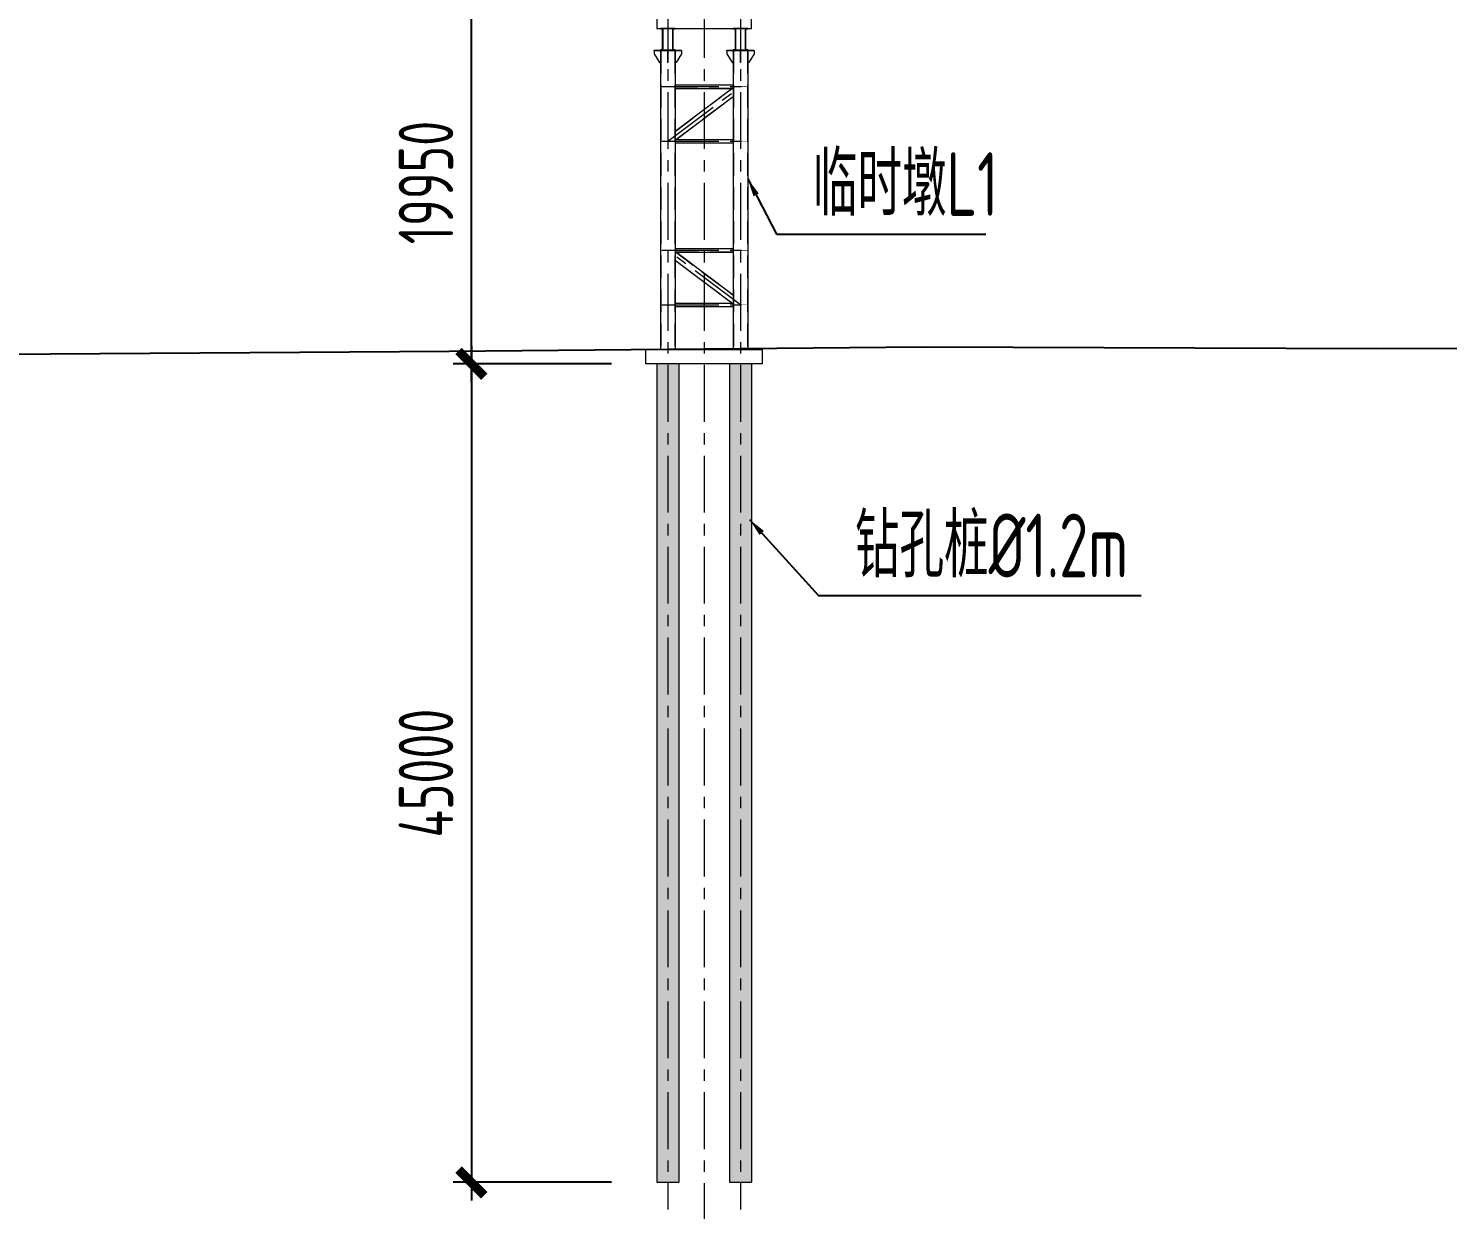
# Model space of a CAD drawing. Extents: x -2876908 to 633791, y -1383861 to 872234.
# Drawn here: x -1362994 to -1284920, y 681919 to 746869 of the extents above; entities that cross this region are included whole.
import ezdxf

# ---------------------------------------------------------------- set-up
doc = ezdxf.new("R2010")
doc.units = 0
doc.header["$LTSCALE"] = 5
doc.header["$MEASUREMENT"] = 0
for name, pattern in [('CENTER', [2, 1.25, -0.25, 0.25, -0.25]), ('DASH', [0.35, 0.25, -0.1]), ('DASHED', [0.75, 0.5, -0.25])]:
    doc.linetypes.add(name, pattern=pattern)
doc.layers.get('0').update_dxf_attribs({"linetype": 'CONTINUOUS', "lineweight": 25})
doc.layers.get('DEFPOINTS').update_dxf_attribs({"color": 35, "linetype": 'CONTINUOUS', "lineweight": 13})
for name, color, linetype, lineweight in [('3中心线', 6, 'CENTER', 18), ('4虚线', 2, 'DASHED', 18), ('5标注', 3, 'CONTINUOUS', 15), ('6文本', 7, 'CONTINUOUS', 15), ('8轮廓线', 4, 'CONTINUOUS', 15), ('DIM', 3, 'CONTINUOUS', 0), ('HATCH', 254, 'CONTINUOUS', 0)]:
    doc.layers.add(name, color=color, linetype=linetype, lineweight=lineweight)
doc.layers.add('细线', color=3, linetype='CONTINUOUS')
doc.styles.add('TSSD_Dimension', font='tssdeng.shx', dxfattribs={"width": 0.7, "bigfont": 'hztxt.shx'})
doc.styles.add('TSSD_NORM', font='tssdeng.shx', dxfattribs={"width": 0.7, "bigfont": 'hztxt.shx'})
doc.dimstyles.new('TSSD_100_100', dxfattribs={"dimtxt": 300, "dimasz": 100, "dimexe": 100, "dimexo": 250, "dimgap": 100, "dimtad": 1, "dimdec": 0, "dimzin": 0, "dimdsep": 46, "dimtxsty": 'TSSD_Dimension', "dimblk": 'ARCHTICK', "dimblk1": 'ARCHTICK', "dimblk2": 'ARCHTICK', "dimcen": 0, "dimdle": 100, "dimclrt": 7, "dimadec": 0, "dimazin": 0, "dimtfac": 1, "dimtdec": 0, "dimtix": 1, "dimtmove": 2, "dimatfit": 3, "dimfxl": 1, "dimtolj": 1, "dimtzin": 0, "dimarcsym": 0})

# ---------------------------------------------------------------- blocks, each defined once
blk = doc.blocks.new('立面图')
at = {"layer": '细线', "color": 3}
blk.add_lwpolyline([(-790927, -37614), (-765427, -37314), (-741327, -37434), (-718627, -37344), (-691127, -37164), (-665127, -36914), (-640127, -37014), (-613227, -36954), (-586327, -36884), (-559727, -36834), (-534627, -36974), (-534427, -36294), (-534227, -36294), (-533927, -36804), (-533727, -36784), (-533627, -36304), (-533327, -36304), (-532427, -36814), (-531127, -36754), (-529927, -36814), (-515727, -36924), (-495627, -36904), (-475627, -36894)], dxfattribs=at)
blk = doc.blocks.new('_ArchTick')
at = {"color": 0, "linetype": 'ByBlock', "const_width": 0.5}
blk.add_lwpolyline([(-0.707, -0.707), (0.707, 0.707)], dxfattribs=at)
blk = doc.blocks.new('*D1776')
at = {"layer": 'DEFPOINTS', "color": 0, "transparency": 16777216}
for p in [(-1338623, 748369), (-1328421, 748369), (-1328421, 728419)]:
    blk.add_point(p, dxfattribs=at)
at = {"layer": 'DIM', "color": 0, "lineweight": -2, "transparency": 16777216}
for p, q in [((-1338623, 727419), (-1338623, 749369)), ((-1330921, 748369), (-1339623, 748369))]:
    blk.add_line(p, q, dxfattribs=at)
at = {"layer": 'DIM', "color": 0, "linetype": 'ByBlock', "lineweight": -2, "transparency": 16777216}
blk.add_line((-1330921, 728419), (-1339623, 728419), dxfattribs=at)
at = {"layer": 'DIM', "color": 0, "lineweight": -2, "transparency": 16777216, "xscale": 1000, "yscale": 1000, "zscale": 1000}
for p, rotation in [((-1338623, 748369), 90), ((-1338623, 728419), 270)]:
    blk.add_blockref('_ArchTick', p, dxfattribs=dict(at, rotation=rotation))
at = {"layer": 'DIM', "color": 7, "transparency": 16777216, "insert": (-1341123, 738394), "char_height": 3000, "attachment_point": 5, "rotation": 90, "style": 'TSSD_Dimension'}
blk.add_mtext('\\A1;19950', dxfattribs=at)
blk = doc.blocks.new('*D1777')
at = {"layer": 'DEFPOINTS', "color": 0, "transparency": 16777216}
for p in [(-1328421, 728419), (-1338623, 683419), (-1328421, 683419)]:
    blk.add_point(p, dxfattribs=at)
at = {"layer": 'DIM', "color": 0, "lineweight": -2, "transparency": 16777216}
for p, q in [((-1338623, 729419), (-1338623, 682419)), ((-1330921, 683419), (-1339623, 683419))]:
    blk.add_line(p, q, dxfattribs=at)
at = {"layer": 'DIM', "color": 0, "linetype": 'ByBlock', "lineweight": -2, "transparency": 16777216}
blk.add_line((-1330921, 728419), (-1339623, 728419), dxfattribs=at)
at = {"layer": 'DIM', "color": 0, "lineweight": -2, "transparency": 16777216, "xscale": 1000, "yscale": 1000, "zscale": 1000}
for p, rotation in [((-1338623, 728419), 90), ((-1338623, 683419), 270)]:
    blk.add_blockref('_ArchTick', p, dxfattribs=dict(at, rotation=rotation))
at = {"layer": 'DIM', "color": 7, "transparency": 16777216, "insert": (-1341123, 705919), "char_height": 3000, "attachment_point": 5, "rotation": 90, "style": 'TSSD_Dimension'}
blk.add_mtext('\\A1;45000', dxfattribs=at)
blk = doc.blocks.new('asdljfhsdfhjksd')
at = {"layer": '8轮廓线'}
for p, q in [((-1328421, 715431), (-1328421, 670431)), ((-1327221, 715431), (-1327221, 670431)), ((-1324421, 715431), (-1324421, 670431)), ((-1323221, 715431), (-1323221, 670431)), ((-1328421, 670431), (-1327221, 670431)), ((-1324421, 670431), (-1323221, 670431))]:
    blk.add_line(p, q, dxfattribs=at)

msp = doc.modelspace()

# ---------------------------------------------------------------- hatches: boundary and pattern name
at = {"layer": 'HATCH'}
h = msp.add_hatch(dxfattribs=at)
h.set_pattern_fill('ARMORED', color=256, scale=200, style=0)
h.set_pattern_definition([(50, (-4000, 12988), (1434.5204, -125.5043), [150, -1650]), (355, (-4000, 12988), (-277.5027, 1504.3843), [120, -1320]), (100.4514, (-3880.5, 12977.5), (1157.0188, 1378.8791), [127.4804, -1402.2842]), (46.1842, (-4000, 13388), (2134.482, -331.038), [225, -2475]), (96.6356, (-3822.1, 13360.4), (1869.3254, 1948.2357), [191.2206, -2103.426]), (351.1842, (-4000, 13388), (1869.324, 1948.2372), [180, -1980]), (21, (-3800, 13288), (1193.8141, -805.2378), [150, -1650]), (326, (-3800, 13288), (486.6307, 1450.3001), [120, -1320]), (71.4514, (-3700.5, 13220.9), (1680.4453, 645.061), [127.4804, -1402.2842]), (37.5, (-4000, 12988), (24.31971, 665.7877), [0, -1304, 0, -1340, 0, -1325]), (7.5, (-4000, 12988), (526.13907, 788.82342), [0, -764, 0, -1274, 0, -505]), (327.5, (-4446, 12988), (1067.64487, -45.10974), [0, -500, 0, -1560, 0, -2070]), (317.5, (-4646, 12988), (1166.37234, 200.20996), [0, -650, 0, -1036, 0, -1470]), (45, (-4000, 12988), (-707.1068, 707.1068), [])])
h.paths.add_polyline_path([(-1328421.106, 728419.228), (-1327221.106, 728419.228), (-1327221.106, 683419.228), (-1328421.106, 683419.228)])
h = msp.add_hatch(dxfattribs=at)
h.set_pattern_fill('ARMORED', color=256, scale=200, style=0)
h.set_pattern_definition([(50, (0, 12988), (1434.5204, -125.5043), [150, -1650]), (355, (0, 12988), (-277.5027, 1504.3843), [120, -1320]), (100.4514, (119.5, 12977.5), (1157.0188, 1378.8791), [127.4804, -1402.2842]), (46.1842, (0, 13388), (2134.482, -331.038), [225, -2475]), (96.6356, (177.9, 13360.4), (1869.3254, 1948.2357), [191.2206, -2103.426]), (351.1842, (0, 13388), (1869.324, 1948.2372), [180, -1980]), (21, (200, 13288), (1193.8141, -805.2378), [150, -1650]), (326, (200, 13288), (486.6307, 1450.3001), [120, -1320]), (71.4514, (299.5, 13220.9), (1680.4453, 645.061), [127.4804, -1402.2842]), (37.5, (0, 12988), (24.31971, 665.7877), [0, -1304, 0, -1340, 0, -1325]), (7.5, (0, 12988), (526.13907, 788.82342), [0, -764, 0, -1274, 0, -505]), (327.5, (-446, 12988), (1067.64487, -45.10974), [0, -500, 0, -1560, 0, -2070]), (317.5, (-646, 12988), (1166.37234, 200.20996), [0, -650, 0, -1036, 0, -1470]), (45, (0, 12988), (-707.1068, 707.1068), [])])
h.paths.add_polyline_path([(-1324421.106, 728419.228), (-1323221.106, 728419.228), (-1323221.106, 683419.228), (-1324421.106, 683419.228)])

# ---------------------------------------------------------------- linework, layer by layer
at = {"layer": '3中心线', "ltscale": 500}
for p, q in [((-1327821.106, 748369.228), (-1327821.106, 681919.228)), ((-1325821.106, 748369.228), (-1325821.106, 653360.121)), ((-1323821.106, 748369.228), (-1323821.106, 681919.228)), ((-1328136.106, 743669.228), (-1323421.106, 743669.228)), ((-1327821.106, 740669.228), (-1324221.106, 743369.228)), ((-1328136.106, 740669.228), (-1323506.106, 740669.228)), ((-1328136.106, 734669.228), (-1323506.106, 734669.228)), ((-1323821.106, 731669.228), (-1327821.106, 734669.228)), ((-1328136.106, 731669.228), (-1323506.106, 731669.228))]:
    msp.add_line(p, q, dxfattribs=at)
at = {"layer": '4虚线', "ltscale": 500}
for p, q in [((-1328205.106, 745639.228), (-1328205.106, 729219.228)), ((-1327437.106, 745639.228), (-1327437.106, 729219.228)), ((-1324205.106, 745639.228), (-1324205.106, 729219.228)), ((-1323437.106, 745639.228), (-1323437.106, 729219.228)), ((-1327421.106, 743760.228), (-1324221.106, 743760.228)), ((-1327421.106, 741207.978), (-1324221.106, 743607.978)), ((-1327421.106, 743578.228), (-1324277.439, 743578.228)), ((-1327373.439, 740766.228), (-1324221.106, 743130.478)), ((-1327421.106, 740760.228), (-1324221.106, 740760.228)), ((-1327421.106, 740578.228), (-1324221.106, 740578.228)), ((-1327421.106, 734760.228), (-1324221.106, 734760.228)), ((-1327421.106, 734607.978), (-1324221.106, 732207.978)), ((-1327421.106, 734130.478), (-1324221.106, 731730.478)), ((-1327364.772, 734578.228), (-1324221.106, 734578.228)), ((-1327421.106, 731760.228), (-1324277.439, 731760.228)), ((-1327421.106, 731578.228), (-1324221.106, 731578.228))]:
    msp.add_line(p, q, dxfattribs=at)
at = {"layer": '5标注', "linetype": 'DASH', "ltscale": 100, "const_width": 30, "flags": 128}
for points in [[(-1327421.106, 743669.228), (-1328221.106, 743669.228)], [(-1323421.106, 743669.228), (-1324221.106, 743669.228)], [(-1327421.106, 740669.228), (-1328221.106, 740669.228)], [(-1323421.106, 740669.228), (-1324221.106, 740669.228)], [(-1327421.106, 734669.228), (-1328221.106, 734669.228)], [(-1323421.106, 734669.228), (-1324221.106, 734669.228)], [(-1327421.106, 731669.228), (-1328221.106, 731669.228)], [(-1323421.106, 731669.228), (-1324221.106, 731669.228)]]:
    msp.add_lwpolyline(points, dxfattribs=at)
at = {"layer": '8轮廓线'}
for p, q in [((-1328421.106, 748369.228), (-1328421.106, 746869.228)), ((-1323221.106, 746869.228), (-1323221.106, 748369.228)), ((-1328421.106, 746869.228), (-1323221.106, 746869.228)), ((-1328571.106, 745639.228), (-1328571.106, 745669.228)), ((-1328571.106, 745669.228), (-1327071.106, 745669.228)), ((-1327071.106, 745639.228), (-1328571.106, 745639.228)), ((-1328571.106, 745639.228), (-1328571.106, 745469.228)), ((-1328221.106, 745669.228), (-1327421.106, 745669.228)), ((-1328221.106, 745639.228), (-1328221.106, 729219.228)), ((-1327831.106, 745639.228), (-1327831.106, 744989.228)), ((-1327811.106, 745639.228), (-1327811.106, 744989.228)), ((-1327421.106, 745639.228), (-1327421.106, 729219.228)), ((-1327071.106, 745639.228), (-1327071.106, 745669.228)), ((-1327071.106, 745639.228), (-1327071.106, 745469.228)), ((-1324571.106, 745639.228), (-1324571.106, 745669.228)), ((-1324571.106, 745669.228), (-1323071.106, 745669.228)), ((-1323071.106, 745639.228), (-1324571.106, 745639.228)), ((-1324571.106, 745639.228), (-1324571.106, 745469.228)), ((-1324221.106, 745669.228), (-1323421.106, 745669.228)), ((-1324221.106, 745639.228), (-1324221.106, 729219.228)), ((-1323831.106, 745639.228), (-1323831.106, 744989.228)), ((-1323811.106, 745639.228), (-1323811.106, 744989.228)), ((-1323421.106, 745639.228), (-1323421.106, 729219.228)), ((-1323071.106, 745639.228), (-1323071.106, 745669.228)), ((-1323071.106, 745639.228), (-1323071.106, 745469.228)), ((-1328571.106, 745469.228), (-1328271.106, 744989.228)), ((-1328271.106, 744989.228), (-1328221.106, 744989.228)), ((-1327811.106, 744989.228), (-1327831.106, 744989.228)), ((-1327355.401, 744989.228), (-1327421.106, 744989.228)), ((-1327071.106, 745469.228), (-1327355.401, 744989.228)), ((-1324571.106, 745469.228), (-1324271.106, 744989.228)), ((-1324271.106, 744989.228), (-1324221.106, 744989.228)), ((-1323811.106, 744989.228), (-1323831.106, 744989.228)), ((-1323355.401, 744989.228), (-1323421.106, 744989.228)), ((-1323071.106, 745469.228), (-1323355.401, 744989.228)), ((-1327421.106, 743766.228), (-1324221.106, 743766.228)), ((-1327421.106, 741220.478), (-1324221.106, 743620.478)), ((-1327421.106, 743572.228), (-1324285.439, 743572.228)), ((-1327356.772, 740766.228), (-1324221.106, 743117.978)), ((-1327421.106, 740766.228), (-1324221.106, 740766.228)), ((-1327421.106, 740572.228), (-1324221.106, 740572.228)), ((-1327421.106, 734766.228), (-1324221.106, 734766.228)), ((-1327421.106, 734620.478), (-1324221.106, 732220.478)), ((-1327421.106, 734117.978), (-1324221.106, 731717.978)), ((-1327356.772, 734572.228), (-1324221.106, 734572.228)), ((-1327421.106, 731766.228), (-1324285.439, 731766.228)), ((-1327421.106, 731572.228), (-1324221.106, 731572.228))]:
    msp.add_line(p, q, dxfattribs=at)
for points in [[(-1328221.106, 745669.228), (-1327421.106, 745669.228), (-1327421.106, 745699.228), (-1327521.106, 745699.228), (-1327521.106, 746839.228), (-1327421.106, 746839.228), (-1327421.106, 746869.228), (-1328221.106, 746869.228), (-1328221.106, 746839.228), (-1328121.106, 746839.228), (-1328121.106, 745699.228), (-1328221.106, 745699.228)], [(-1328097.106, 745699.228), (-1327545.106, 745699.228), (-1327545.106, 746839.228), (-1328097.106, 746839.228)], [(-1324221.106, 745669.228), (-1323421.106, 745669.228), (-1323421.106, 745699.228), (-1323521.106, 745699.228), (-1323521.106, 746839.228), (-1323421.106, 746839.228), (-1323421.106, 746869.228), (-1324221.106, 746869.228), (-1324221.106, 746839.228), (-1324121.106, 746839.228), (-1324121.106, 745699.228), (-1324221.106, 745699.228)], [(-1324097.106, 745699.228), (-1323545.106, 745699.228), (-1323545.106, 746839.228), (-1324097.106, 746839.228)], [(-1329021.106, 728419.228), (-1329021.106, 729219.228), (-1322621.106, 729219.228), (-1322621.106, 728419.228)]]:
    msp.add_lwpolyline(points, close=True, dxfattribs=at)

# ---------------------------------------------------------------- block references
at = {"layer": '5标注'}
for name, p in [('立面图', (-648694.383, 766279.851)), ('asdljfhsdfhjksd', (0, 12987.977))]:
    msp.add_blockref(name, p, dxfattribs=at)

# ---------------------------------------------------------------- texts
at = {"layer": '6文本', "char_height": 3500, "attachment_point": 7, "style": 'TSSD_NORM'}
for s, insert in [('临时墩L1', (-1319838.374, 736551.534)), ('钻孔桩%%C1.2m', (-1317520.771, 716681.16))]:
    msp.add_mtext(s, dxfattribs=dict(at, insert=insert))

# ---------------------------------------------------------------- dimensions: what is measured, and where the dimension line sits
at = {"layer": 'DIM'}
for base, p2, picture, middle in [((-1338622.895, 748369.228), (-1328421.106, 748369.228), '*D1776', (-1341122.895, 738394.228)), ((-1338622.895, 683419.228), (-1328421.106, 683419.228), '*D1777', (-1341122.895, 705919.228))]:
    dim = msp.add_linear_dim(base=base, p1=(-1328421.106, 728419.228), p2=p2, angle=90, dimstyle='TSSD_100_100', override={"dimtxt": 3000, "dimasz": 1000, "dimexe": 1000, "dimexo": 2500, "dimgap": 1000, "dimdle": 1000}, dxfattribs=at)
    dim.commit()
    dim.dimension.update_dxf_attribs({"geometry": picture, "text_midpoint": middle})

# ---------------------------------------------------------------- leaders
at = {"layer": 'DIM', "annotation_type": 0, "has_hookline": 1, "hookline_direction": 0}
for points, text_width in [([(-1323421.106, 738602.128), (-1321838.374, 735551.534), (-1320838.374, 735551.534)], 9510.63), ([(-1323321.106, 719863.565), (-1319520.771, 715681.16), (-1318520.771, 715681.16)], 15751.378)]:
    msp.add_leader(points, dimstyle='TSSD_100_100', override={"dimtxt": 3000, "dimasz": 1000, "dimexe": 1000, "dimexo": 2500, "dimgap": 1000, "dimdle": 1000}, dxfattribs=dict(at, text_width=text_width))

doc.saveas('drawing.dxf')
